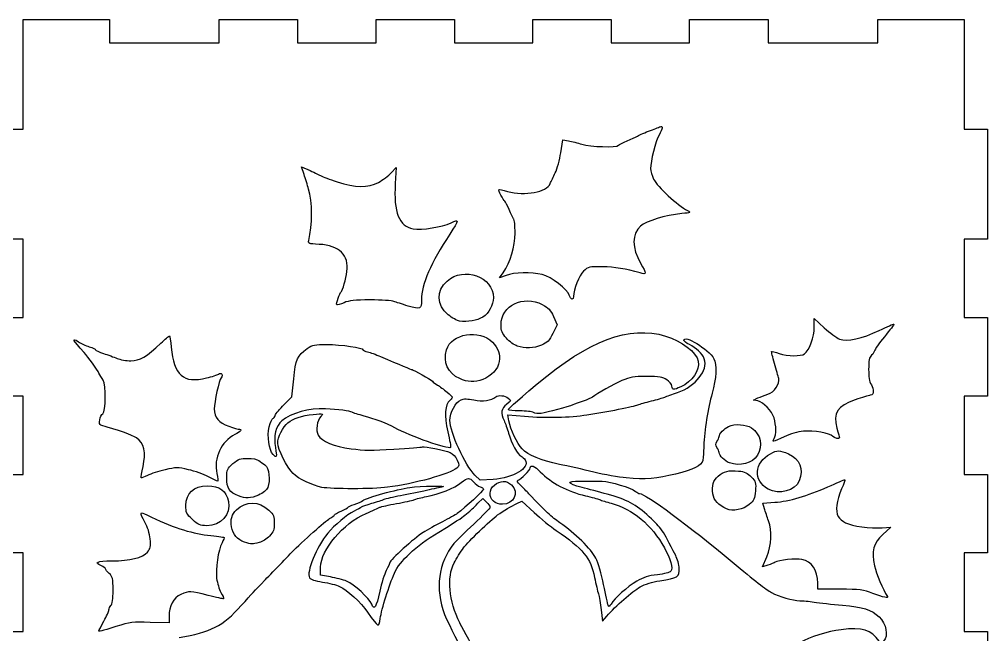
# Model space of a CAD drawing. Extents: x -175 to 628, y 17 to 881.
# Drawn here: x 365.9 to 628.4, y 117.8 to 284.5 of the extents above; entities that cross this region are included whole.
import ezdxf

# ---------------------------------------------------------------- set-up
doc = ezdxf.new("R2010")
doc.units = 0
doc.layers.add('Layer_1', color=7, linetype='CONTINUOUS')

msp = doc.modelspace()

# ---------------------------------------------------------------- linework, layer by layer
at = {"layer": 'Layer_1', "color": 7}
for points in [[(360.544156, 254.700505), (366.922108, 254.700505), (366.922108, 284.464284), (390.307935, 284.464284), (390.307935, 278.086331), (420.071715, 278.086331), (420.071715, 278.086331), (420.071715, 284.464284), (441.33156, 284.464284), (441.33156, 278.086331), (462.591403, 278.086331), (462.591403, 284.464284), (483.851245, 284.464284), (483.851245, 278.086331), (505.111087, 278.086331), (505.111087, 284.464284), (526.370933, 284.464284), (526.370933, 278.086331), (547.630775, 278.086331), (547.630775, 284.464284), (568.890618, 284.464284), (568.890618, 278.086331), (598.654397, 278.086331), (598.654397, 284.464284), (622.040227, 284.464284), (622.040227, 254.700505), (628.418179, 254.700505), (628.418179, 224.936723), (622.040227, 224.936723), (622.040227, 203.67688), (628.418179, 203.67688), (628.418179, 182.417037), (622.040227, 182.417037), (622.040227, 161.157194), (628.418179, 161.157194), (628.418179, 139.897349), (622.040227, 139.897349), (622.040227, 118.637507), (628.418179, 118.637507), (628.418179, 97.377665)], [(512.682185, 248.331481), (513.204435, 251.835401), (514.785847, 251.563975)], [(443.086177, 242.451221), (442.434393, 244.526097), (444.743382, 243.487829)], [(466.722085, 242.880625), (468.074359, 244.289707), (467.809568, 240.012099)], [(360.544156, 203.67688), (366.922108, 203.67688), (366.922108, 224.936723), (360.544156, 224.936723)], [(497.870901, 215.099561), (496.116454, 214.408063), (497.049356, 215.789083)], [(514.992705, 209.701667), (514.991707, 209.701667)], [(510.706083, 203.939674), (511.684952, 201.733138), (510.546081, 199.377099)], [(581.430586, 201.020187), (581.430586, 203.389129), (584.127927, 200.898284)], [(437.690962, 180.109559), (439.801064, 182.176696), (440.286236, 187.082765)], [(360.544156, 161.157194), (366.922108, 161.157194), (366.922108, 182.417037), (360.544156, 182.417037)], [(566.068966, 181.086449), (564.96809, 181.339229), (566.130685, 181.891069)], [(498.644674, 175.655112), (498.353137, 177.276747), (502.841579, 176.923517)], [(494.314852, 159.836576), (490.817225, 159.611689), (489.402317, 160.997408)], [(447.90472, 157.670433), (447.904743, 157.669668)], [(490.243422, 153.347905), (491.541378, 154.638332), (492.524178, 153.704112)], [(500.789877, 153.316225), (502.15597, 153.962546), (505.447588, 150.89188)], [(567.924421, 151.898536), (567.487848, 153.39729), (570.720175, 153.62579)], [(599.842375, 146.735116), (602.170455, 146.89499), (600.002439, 144.911489)], [(360.544156, 118.637507), (366.922108, 118.637507), (366.922108, 139.897349), (360.544156, 139.897349)], [(568.868528, 136.595659), (567.410292, 136.147096), (568.528625, 138.865379)], [(450.225, 133.394306), (447.505716, 133.871145), (447.567582, 136.011968)], [(588.34199, 130.069502), (582.336808, 130.082258), (582.336893, 131.743565)], [(597.293042, 128.959039), (597.293042, 128.958123)], [(523.651989, 124.450503), (523.992339, 121.373844), (525.178658, 122.750354)], [(406.4904, 122.713044), (406.490995, 120.959192), (401.361165, 121.096743)]]:
    msp.add_lwpolyline(points, dxfattribs=at)
for points in [[(536.481709, 254.159697), (537.897019, 254.701757), (539.309925, 255.247455), (539.62151, 255.372401)], [(539.62151, 255.372401), (540.429639, 255.696401), (540.322659, 254.889907), (539.318684, 253.089454)], [(530.670543, 251.558234), (531.792233, 251.994339), (532.979637, 252.536315), (533.309207, 252.762647)], [(533.309207, 252.762647), (533.638778, 252.988979), (535.066418, 253.617656), (536.481709, 254.159697)], [(539.318684, 253.089454), (538.394392, 251.431866), (537.008888, 245.95346), (537.025493, 244.021961)], [(514.785847, 251.563975), (515.655629, 251.414731), (517.291106, 250.998165), (518.420239, 250.638364)], [(518.420239, 250.638364), (520.708691, 249.909152), (527.824913, 249.709054), (528.321691, 250.359945)], [(528.321691, 250.359945), (528.49177, 250.582898), (529.548832, 251.12211), (530.670543, 251.558234)], [(511.207243, 242.91428), (511.731233, 243.966581), (512.394945, 246.404339), (512.682185, 248.331481)], [(444.325606, 238.492043), (444.002392, 239.528418), (443.444661, 241.310036), (443.086177, 242.451221)], [(444.743382, 243.487829), (446.013317, 242.916789), (447.349223, 242.274892), (447.712087, 242.061378)], [(447.712087, 242.061378), (448.074927, 241.847887), (450.012401, 241.132895), (452.017588, 240.472502)], [(463.235873, 240.311353), (464.409544, 240.949469), (465.97835, 242.105641), (466.722085, 242.880625)], [(509.844592, 240.014461), (510.070073, 240.557054), (510.683272, 241.861961), (511.207243, 242.91428)], [(537.025493, 244.021961), (537.03187, 243.385186), (537.406106, 242.117717), (537.859154, 241.205372)], [(452.017588, 240.472502), (457.06597, 238.809878), (460.386545, 238.762171), (463.235873, 240.311353)], [(467.809568, 240.012099), (467.327075, 232.216733), (468.837269, 228.369104), (472.628452, 227.734838)], [(498.245585, 237.873274), (502.991972, 236.566389), (508.862004, 237.650003), (509.844592, 240.014461)], [(537.859154, 241.205372), (538.911601, 239.085916), (544.343131, 234.034087), (547.060819, 232.646947)], [(444.342614, 224.562827), (445.394041, 228.655497), (445.38628, 235.091594), (444.325606, 238.492043)], [(497.559081, 235.193301), (497.104015, 235.507862), (495.682433, 238.151141), (495.874069, 238.326449)], [(495.874069, 238.326449), (495.966337, 238.410851), (497.033581, 238.206968), (498.245585, 237.873274)], [(498.68849, 232.912781), (498.232295, 234.053051), (497.724058, 235.079286), (497.559081, 235.193301)], [(499.911548, 230.445661), (499.695058, 230.662298), (499.144683, 231.772507), (498.68849, 232.912781)], [(545.495987, 231.837222), (540.961285, 231.371376), (535.861409, 229.832867), (534.339567, 228.471599)], [(547.060819, 232.646947), (548.051059, 232.141516), (547.950203, 232.089344), (545.495987, 231.837222)], [(472.628452, 227.734838), (475.042677, 227.330943), (480.484961, 228.175767), (482.984651, 229.342487)], [(482.984651, 229.342487), (485.220444, 230.386025), (485.197376, 230.197261), (482.612499, 226.298971)], [(500.305172, 226.556702), (500.305172, 228.478975), (500.128078, 230.229), (499.911548, 230.445661)], [(534.339567, 228.471599), (531.93189, 226.317997), (531.925106, 222.531727), (534.322559, 218.423069)], [(482.612499, 226.298971), (477.418804, 218.466269), (474.961549, 212.760533), (474.92511, 208.448844)], [(497.049356, 215.789083), (499.064703, 218.772454), (500.305172, 222.874923), (500.305172, 226.556702)], [(447.169938, 223.509699), (444.320121, 223.665321), (444.130186, 223.736012), (444.342614, 224.562827)], [(454.693073, 216.119735), (455.323025, 220.5576), (452.620621, 223.212169), (447.169938, 223.509699)], [(534.322559, 218.423069), (536.025005, 215.504286), (536.011483, 215.245808), (534.183945, 215.774221)], [(453.202016, 210.729387), (453.532499, 210.990311), (454.420777, 214.20161), (454.693073, 216.119735)], [(481.88588, 213.575018), (486.436145, 217.609988), (494.41339, 214.72996), (494.41339, 209.052199)], [(507.634356, 215.32987), (504.782008, 216.062249), (500.028945, 215.950147), (497.870901, 215.099561)], [(514.991707, 209.701667), (514.554307, 211.29607), (510.113254, 214.693393), (507.634356, 215.32987)], [(518.873434, 216.235176), (517.642829, 215.083616), (516.168672, 211.357361), (516.168672, 209.398331)], [(523.960427, 217.422326), (520.347146, 217.469948), (520.141862, 217.422136), (518.873434, 216.235176)], [(534.183945, 215.774221), (530.206186, 216.924293), (527.398441, 217.376938), (523.960427, 217.422326)], [(482.174844, 204.431201), (478.949831, 207.070503), (478.829905, 210.865133), (481.88588, 213.575018)], [(451.95944, 207.13843), (451.713912, 207.363084), (452.757237, 210.378197), (453.202016, 210.729387)], [(453.927209, 207.687785), (452.972217, 207.269201), (452.086702, 207.021992), (451.95944, 207.13843)], [(461.102131, 208.448844), (456.758892, 208.448844), (455.313861, 208.295561), (453.927209, 207.687785)], [(467.447131, 208.069294), (466.948607, 208.278065), (464.093348, 208.448844), (461.102131, 208.448844)], [(471.299457, 206.797507), (469.679222, 207.28825), (467.945674, 207.860564), (467.447131, 208.069294)], [(474.92511, 208.448844), (474.903637, 205.916179), (474.626259, 205.789833), (471.299264, 206.797507)], [(494.41339, 209.052199), (494.41339, 207.111963), (493.156913, 204.789113), (491.57452, 203.803994)], [(496.485227, 201.782333), (496.485227, 206.939693), (502.494128, 209.844808), (507.678383, 207.193876)], [(516.168672, 209.398331), (516.168672, 208.286059), (515.321065, 208.504695), (514.992705, 209.701667)], [(507.678383, 207.193876), (509.3432, 206.342589), (509.910647, 205.732687), (510.706083, 203.939674)], [(485.263134, 202.713832), (484.592683, 202.816942), (483.20297, 203.589822), (482.174844, 204.431201)], [(491.57452, 203.803994), (490.04983, 202.854807), (487.362884, 202.390682), (485.263134, 202.713832)], [(481.706339, 194.915041), (483.00959, 199.343041), (490.62395, 200.631197), (494.141987, 197.01883)], [(497.95005, 198.050273), (496.724655, 199.410563), (496.485227, 200.020592), (496.485227, 201.782333)], [(506.300661, 185.708423), (520.230025, 197.477852), (531.318266, 201.608555), (541.097646, 198.671381)], [(578.779696, 193.832768), (580.048291, 194.779001), (581.430586, 198.526833), (581.430586, 201.020187)], [(584.127927, 200.898284), (585.611462, 199.528299), (587.472866, 198.162014), (588.264349, 197.862061)], [(588.264349, 197.862061), (590.358997, 197.06828), (594.347174, 197.933706), (599.047489, 200.202047)], [(599.047489, 200.202047), (601.14471, 201.21412), (602.926687, 201.98175), (603.007455, 201.907851)], [(603.007455, 201.907851), (603.088243, 201.833867), (601.942229, 200.29004), (600.460801, 198.476938)], [(383.46548, 194.18364), (380.357864, 197.60084), (379.937132, 198.394322), (381.902924, 197.130572)], [(381.902924, 197.130572), (382.588404, 196.689898), (383.914063, 196.079953), (384.848816, 195.775129)], [(404.257946, 196.729484), (405.398472, 197.815819), (406.439759, 198.704628), (406.57191, 198.704628)], [(406.57191, 198.704628), (406.704146, 198.704628), (406.934603, 197.351867), (407.08423, 195.698466)], [(494.141987, 197.01883), (495.81335, 195.302651), (496.342021, 193.823796), (496.010472, 191.792183)], [(500.879741, 195.93745), (500.074058, 196.205153), (498.755693, 197.155936), (497.95005, 198.050273)], [(510.546081, 199.377099), (509.589879, 197.398956), (509.095267, 196.891549), (507.462171, 196.213445)], [(541.097646, 198.671381), (545.504193, 197.34791), (549.462586, 194.298888), (549.966827, 191.839763)], [(546.079825, 197.471452), (546.079825, 199.186101), (552.669038, 195.166673), (554.228532, 192.500731)], [(547.552772, 196.375379), (546.742644, 196.756016), (546.079825, 197.249264), (546.079825, 197.471452)], [(600.460801, 198.476938), (598.979353, 196.663814), (597.762567, 194.960452), (597.756784, 194.691665)], [(384.848816, 195.775129), (385.783568, 195.470306), (386.54837, 195.097133), (386.54837, 194.945891)], [(386.54837, 194.945891), (386.54837, 194.794733), (387.517116, 194.348041), (388.701142, 193.953458)], [(396.11332, 191.974658), (398.550549, 191.974658), (400.39869, 193.053594), (404.257946, 196.729484)], [(407.08423, 195.698466), (407.779361, 188.017645), (410.332564, 185.780135), (416.661151, 187.305741)], [(440.286236, 187.082765), (440.817605, 192.455873), (441.21952, 193.352485), (443.950177, 195.256324)], [(443.950177, 195.256324), (445.480334, 196.323165), (445.941822, 196.421343), (449.284762, 196.391217)], [(449.284762, 196.391217), (453.197296, 196.355925), (459.062674, 195.504001), (459.062674, 194.970954)], [(459.062674, 194.970954), (459.062674, 194.793434), (459.623528, 194.525793), (460.309011, 194.376189)], [(460.309011, 194.376189), (460.994491, 194.22652), (462.575075, 193.664345), (463.821435, 193.126811)], [(485.283586, 187.122608), (482.066121, 188.616197), (480.717269, 191.554478), (481.706339, 194.915041)], [(507.462171, 196.213445), (505.280211, 195.307436), (503.056389, 195.21419), (500.879741, 195.93745)], [(551.598412, 192.453321), (551.039216, 193.920931), (549.405247, 195.504959), (547.552772, 196.375379)], [(570.631266, 191.24117), (570.137207, 192.951567), (569.783783, 194.399618), (569.845885, 194.45908)], [(569.845885, 194.45908), (569.907964, 194.51861), (570.832044, 194.28539), (571.89935, 193.940768)], [(597.756784, 194.691665), (597.750407, 194.422898), (597.389392, 193.875987), (596.953162, 193.476302)], [(387.490054, 188.63852), (387.040343, 189.545975), (384.500154, 193.045898), (383.46548, 194.18364)], [(388.701142, 193.953458), (389.885145, 193.558876), (391.546154, 192.952227), (392.392233, 192.605352)], [(392.392233, 192.605352), (393.238332, 192.258476), (394.9128, 191.974658), (396.11332, 191.974658)], [(463.821435, 193.126811), (469.01024, 190.888852), (472.162328, 189.582582), (472.373822, 189.582582)], [(496.010472, 191.792183), (495.668316, 189.695603), (493.93749, 187.814531), (491.525453, 186.917834)], [(544.375125, 183.380363), (549.1962, 184.989223), (552.744317, 189.445924), (551.598412, 192.453321)], [(549.966827, 191.839763), (550.462414, 189.422924), (548.312746, 186.275319), (545.217058, 184.88503)], [(554.228532, 192.500731), (555.071378, 191.059909), (554.859842, 187.026936), (553.738408, 183.155627)], [(571.89935, 193.940768), (574.254199, 193.180643), (577.830189, 193.124472), (578.779696, 193.832768)], [(596.953162, 193.476302), (596.335861, 192.910728), (596.160043, 192.045027), (596.160043, 189.571062)], [(472.373822, 189.582582), (472.745423, 189.582582), (477.382535, 186.923084), (477.871064, 186.42977)], [(571.77902, 187.175163), (571.641894, 187.701066), (571.125345, 189.530774), (570.631266, 191.24117)], [(596.160043, 189.571062), (596.160043, 187.746052), (596.386777, 186.142658), (596.692494, 185.805794)], [(388.627837, 186.679979), (388.253344, 187.250102), (387.741323, 188.131451), (387.490054, 188.63852)], [(388.509208, 177.633788), (389.329923, 178.110856), (389.426378, 185.464338), (388.627837, 186.679979)], [(416.661151, 187.305741), (418.142472, 187.662841), (419.602918, 188.143654), (419.906593, 188.374238)], [(420.628153, 187.387441), (420.059495, 186.744779), (418.726588, 180.813027), (418.726588, 178.925069)], [(419.906593, 188.374238), (420.628323, 188.922232), (421.242709, 188.082), (420.628153, 187.387441)], [(477.871064, 186.42977), (478.120337, 186.178073), (478.751986, 185.71159), (479.274746, 185.39316)], [(491.525453, 186.917834), (489.295615, 186.08889), (487.374619, 186.151904), (485.283586, 187.122566)], [(529.284487, 186.601913), (526.972583, 185.578801), (522.637724, 183.145634), (521.262488, 182.099141)], [(535.961055, 187.716713), (532.375412, 187.716713), (531.457072, 187.56343), (529.284487, 186.601913)], [(541.399621, 186.845825), (540.316537, 187.582119), (539.475965, 187.716713), (535.961055, 187.716713)], [(542.825538, 185.083597), (542.745814, 185.573849), (542.104214, 186.366841), (541.399621, 186.845825)], [(568.821033, 182.904188), (570.605626, 183.443018), (572.165164, 185.694818), (571.77902, 187.175163)], [(479.274746, 185.39316), (479.797503, 185.07473), (480.973513, 184.210815), (481.888111, 183.473354)], [(498.492326, 178.732454), (498.492326, 179.053285), (499.680879, 180.115152), (506.300661, 185.708423)], [(545.217058, 184.88503), (543.228157, 183.991776), (542.999849, 184.010741), (542.825538, 185.083597)], [(597.372298, 183.994818), (597.487527, 183.03772), (597.321913, 182.738594), (596.613259, 182.624108)], [(596.692494, 185.805794), (596.985327, 185.483092), (597.291256, 184.66816), (597.372298, 183.994818)], [(482.669858, 181.326365), (481.253357, 180.03043), (481.061783, 177.278789), (482.069735, 172.706457)], [(481.888111, 183.473354), (483.535069, 182.145336), (483.542552, 182.1248), (482.669858, 181.326365)], [(482.629825, 175.779547), (482.629825, 177.903445), (484.173587, 180.78069), (485.641432, 181.39259)], [(485.641432, 181.39259), (486.410164, 181.713019), (487.374109, 181.700113), (489.102534, 181.346244)], [(489.102534, 181.346244), (491.47509, 180.860477), (493.893184, 181.196575), (495.070554, 182.175633)], [(495.070554, 182.175633), (495.766177, 182.754113), (497.50689, 182.587456), (498.445044, 181.852546)], [(498.445044, 181.852546), (499.293545, 181.187858), (499.282724, 181.146912), (497.997014, 180.157116)], [(521.262488, 182.099141), (520.9488, 181.860434), (519.827088, 181.392783), (518.769814, 181.059897)], [(537.24215, 181.072735), (538.737738, 181.437704), (540.369326, 181.910925), (540.867847, 182.124354)], [(540.867847, 182.124354), (541.36639, 182.337781), (542.944658, 182.902994), (544.375125, 183.380363)], [(553.738408, 183.155627), (552.571625, 179.127822), (551.606088, 173.061284), (551.474235, 168.929433)], [(566.130685, 181.891069), (566.770116, 182.194577), (567.980779, 182.650473), (568.821033, 182.904188)], [(592.534324, 181.393251), (587.670582, 179.730709), (586.41302, 177.785028), (587.554823, 173.689109)], [(596.613259, 182.624108), (596.114716, 182.543534), (594.279204, 181.989695), (592.534324, 181.393251)], [(418.726588, 178.925069), (418.726588, 176.629771), (419.960254, 175.172684), (422.696651, 174.236018)], [(435.281032, 177.178229), (435.446008, 177.653537), (436.530388, 178.972645), (437.690962, 180.109559)], [(448.865348, 178.963186), (444.562399, 179.173233), (439.498262, 177.777289), (437.058842, 175.708919)], [(456.086934, 178.024839), (455.602527, 178.362978), (452.256908, 178.797699), (448.865348, 178.963186)], [(497.997014, 180.157116), (496.523472, 179.022734), (496.330305, 177.784753), (497.310086, 175.754735)], [(501.55151, 178.380879), (499.868963, 178.385131), (498.492326, 178.542666), (498.492326, 178.732454)], [(515.941064, 180.037639), (514.735928, 179.483159), (509.041054, 177.948048), (507.33, 177.716444)], [(518.769814, 181.059897), (517.712542, 180.72703), (516.439607, 180.26701), (515.941064, 180.037639)], [(519.79339, 177.316229), (525.246455, 178.15057), (532.546872, 179.584186), (533.616435, 180.030728)], [(533.616435, 180.030728), (534.114955, 180.238862), (535.746543, 180.707768), (537.24215, 181.072735)], [(570.50024, 176.521343), (569.928374, 178.413236), (567.696259, 180.712786), (566.068966, 181.086449)], [(387.985238, 174.492647), (387.285577, 174.680796), (387.699676, 177.1632), (388.509208, 177.633788)], [(433.648083, 174.054076), (433.952121, 175.297054), (434.376468, 176.314017), (434.591065, 176.314017)], [(434.591065, 176.314017), (434.805662, 176.314017), (435.116141, 176.702924), (435.281032, 177.178229)], [(438.730759, 175.198983), (440.056375, 176.349671), (442.4642, 177.129822), (445.582318, 177.418913)], [(445.582318, 177.418913), (448.349542, 177.675455), (448.39508, 177.663614), (447.640588, 176.883143)], [(447.640588, 176.883143), (446.585632, 175.791855), (446.198533, 173.038003), (446.924112, 171.785906)], [(459.423983, 176.97388), (457.854284, 177.366422), (456.352617, 177.839368), (456.086934, 178.024839)], [(467.673738, 173.824172), (465.682096, 174.916545), (461.944531, 176.343525), (459.423983, 176.97388)], [(505.290543, 177.953451), (504.916625, 178.185056), (503.234079, 178.377392), (501.55151, 178.380879)], [(502.841579, 176.923517), (508.830029, 176.452229), (515.094945, 176.597368), (519.79339, 177.316229)], [(507.33, 177.716444), (506.582183, 177.61525), (505.664439, 177.722822), (505.290543, 177.953471)], [(570.537445, 170.896414), (571.147753, 171.939719), (571.131255, 174.433714), (570.50024, 176.521343)], [(397.686039, 171.073276), (396.56488, 171.850941), (392.557507, 173.263487), (387.985238, 174.492647)], [(422.696651, 174.236018), (424.021564, 173.782483), (425.301874, 173.411414), (425.54179, 173.411414)], [(425.54179, 173.411414), (426.464425, 173.411414), (425.910308, 172.737349), (424.359596, 171.973313)], [(434.687967, 166.582327), (433.580584, 167.731399), (433.044218, 171.585341), (433.648083, 174.054076)], [(437.058842, 175.708919), (435.455552, 174.349502), (434.768074, 171.486119), (435.316513, 168.452107)], [(435.948738, 169.674185), (435.948738, 171.249902), (437.321168, 173.975392), (438.730759, 175.198983)], [(482.813935, 168.48525), (482.226123, 167.872946), (471.858633, 171.528851), (467.673738, 173.824172)], [(489.402317, 160.997408), (486.755765, 163.589429), (482.629825, 172.595036), (482.629825, 175.779547)], [(497.310086, 175.754735), (497.656942, 175.03611), (498.199088, 173.515201), (498.514881, 172.374931)], [(502.207716, 168.094409), (500.820341, 169.602902), (499.06192, 173.334237), (498.644674, 175.655112)], [(555.612397, 171.436352), (555.633658, 172.142731), (556.998945, 173.595629), (558.19228, 174.179934)], [(558.19228, 174.179934), (559.801862, 174.968036), (563.028066, 174.764603), (564.382934, 173.789561)], [(564.382934, 173.789561), (566.988284, 171.914612), (567.60937, 169.036436), (565.980718, 166.385268)], [(587.554823, 173.689109), (587.92551, 172.359368), (588.228803, 171.193181), (588.228803, 171.097577)], [(399.424861, 163.288625), (400.286925, 167.051192), (399.700664, 169.675844), (397.686039, 171.073276)], [(424.359596, 171.973313), (420.602788, 170.122323), (418.517603, 165.617981), (419.462986, 161.39573)], [(446.924112, 171.785906), (447.896684, 170.107568), (451.116105, 168.796219), (455.861897, 168.145328)], [(482.069735, 172.706457), (482.562411, 170.471622), (482.897296, 168.572075), (482.813935, 168.48525)], [(498.514881, 172.374931), (499.250386, 169.719152), (501.053392, 166.392134), (501.922451, 166.087034)], [(555.035088, 170.088755), (555.344312, 170.541757), (555.604106, 171.148175), (555.612397, 171.436352)], [(573.259683, 171.365366), (570.123814, 169.872222), (569.917531, 169.836698), (570.537487, 170.896502)], [(578.479252, 172.877111), (576.943078, 172.732119), (574.867352, 172.130868), (573.259683, 171.365366)], [(586.477139, 171.478233), (585.663378, 172.375336), (581.281617, 173.141711), (578.479252, 172.877111)], [(588.228803, 171.097577), (588.228803, 170.689686), (586.938011, 170.97023), (586.477139, 171.478233)], [(435.316513, 168.452107), (435.784294, 165.864401), (435.679696, 165.553243), (434.687967, 166.582324)], [(440.130104, 161.386886), (438.48695, 162.992665), (435.948738, 168.023316), (435.948738, 169.674185)], [(455.861897, 168.145328), (459.420412, 167.657287), (461.492949, 167.634241), (467.447131, 168.016493)], [(467.447131, 168.016493), (471.435435, 168.272567), (474.93457, 168.552454), (475.223003, 168.638448)], [(475.223003, 168.638448), (475.86524, 168.83), (481.042437, 167.757781), (482.712506, 167.087458)], [(512.315348, 163.890403), (507.338887, 164.898227), (503.789575, 166.374468), (502.207716, 168.094409)], [(551.474235, 168.929433), (551.420659, 167.247312), (551.292037, 165.466375), (551.188735, 164.971806)], [(555.035088, 168.441434), (554.587589, 169.097003), (554.587589, 169.433164), (555.035088, 170.088755)], [(555.612397, 167.093836), (555.603894, 167.382014), (555.344312, 167.98843), (555.035088, 168.441434)], [(423.818595, 164.113909), (425.274383, 165.334499), (425.829095, 165.533301), (427.779048, 165.533301)], [(427.779048, 165.533301), (429.120227, 165.533301), (430.372729, 165.282434), (430.84491, 164.919212)], [(482.712506, 167.087458), (483.44684, 166.792734), (484.19085, 165.987879), (484.591408, 165.054889)], [(501.922451, 166.087034), (502.293138, 165.956924), (502.795636, 165.50985), (503.039146, 165.093605)], [(558.388743, 164.31624), (557.185649, 164.757297), (555.634999, 166.308647), (555.612397, 167.093836)], [(565.980718, 166.385268), (564.620661, 164.171333), (561.272788, 163.258923), (558.388743, 164.31624)], [(568.947742, 157.183645), (564.771118, 159.513874), (565.070244, 164.374106), (569.538723, 166.786186)], [(569.538723, 166.786186), (571.447985, 167.816821), (571.900626, 167.811015), (574.429379, 166.723469)], [(574.429379, 166.723469), (577.523217, 165.392943), (578.578938, 162.712908), (577.315446, 159.396902)], [(398.947323, 160.270917), (398.850165, 160.359783), (399.06489, 161.717862), (399.424861, 163.288625)], [(411.747407, 162.46406), (408.767967, 163.132067), (408.43476, 163.130451), (405.393667, 162.432808)], [(422.125716, 160.218341), (422.125716, 162.548229), (422.225637, 162.778388), (423.818595, 164.113909)], [(430.84491, 164.919212), (431.283968, 164.581455), (432.026765, 164.053021), (432.495544, 163.744903)], [(432.495544, 163.744903), (433.583283, 163.029935), (434.02604, 159.414528), (433.238788, 157.675706)], [(484.508707, 162.892829), (482.532988, 161.257223), (472.964953, 158.608247), (465.714771, 157.689567)], [(484.591408, 165.054889), (485.188512, 163.664198), (485.180283, 163.448774), (484.508707, 162.892829)], [(503.039146, 165.093605), (504.338443, 162.872439), (499.895836, 160.195422), (494.314852, 159.836576)], [(501.116193, 159.617772), (501.979981, 159.899423), (504.379579, 162.341816), (504.382003, 162.941792)], [(504.382003, 162.941792), (504.386254, 163.928863), (505.656468, 163.453196), (507.137236, 161.910241)], [(521.606239, 161.803154), (518.739667, 162.4968), (514.558771, 163.43606), (512.315348, 163.890403)], [(551.188735, 164.971806), (550.906937, 163.623189), (548.604879, 162.466546), (543.813738, 161.266365)], [(400.65421, 160.902907), (399.812683, 160.466338), (399.044585, 160.181924), (398.947323, 160.270917)], [(405.393667, 162.432808), (403.628505, 162.027958), (401.495741, 161.339499), (400.65421, 160.902907)], [(417.149084, 160.543446), (415.907552, 161.212048), (413.476787, 162.076323), (411.747407, 162.46406)], [(419.667718, 159.320622), (419.524001, 159.324874), (418.390512, 159.874739), (417.148979, 160.543338)], [(419.462986, 161.39573), (419.7194, 160.250528), (419.811562, 159.316733), (419.667718, 159.320622)], [(425.298218, 155.334127), (422.87485, 156.312779), (422.125716, 157.466126), (422.125716, 160.218341)], [(447.904743, 157.669668), (445.559996, 158.094587), (441.52477, 160.023917), (440.130104, 161.386886)], [(485.70487, 158.960012), (487.520971, 160.403088), (487.923228, 160.42373), (489.0348, 159.130942)], [(507.137236, 161.910241), (510.025663, 158.900465), (514.534365, 156.498061), (519.37253, 155.390825)], [(530.443934, 160.219976), (528.449782, 160.39707), (524.472832, 161.10951), (521.606239, 161.803154)], [(543.813738, 161.266365), (538.857006, 160.024683), (535.553632, 159.766166), (530.443934, 160.219976)], [(553.921243, 155.908077), (553.593586, 158.142954), (553.996927, 159.470376), (555.391318, 160.746074)], [(555.391318, 160.746074), (556.802504, 162.037142), (558.206609, 162.382105), (560.914243, 162.102878)], [(560.914243, 162.102878), (562.560732, 161.933012), (563.286691, 161.591981), (564.332315, 160.496825)], [(564.332315, 160.496825), (565.542638, 159.229142), (565.643047, 158.892939), (565.469164, 156.689717)], [(411.038263, 152.78303), (411.063137, 156.111684), (413.22035, 158.069735), (416.862629, 158.069735)], [(416.862629, 158.069735), (420.221495, 158.069735), (421.985466, 156.756025), (422.590861, 153.803628)], [(433.238788, 157.675706), (432.883196, 156.890282), (431.98801, 156.136048), (430.772476, 155.597684)], [(465.714771, 157.689567), (461.668365, 157.176865), (450.691568, 157.164534), (447.90472, 157.670433)], [(459.062674, 154.122528), (460.043498, 154.861073), (468.296992, 157.151183), (471.752674, 157.643646)], [(471.752674, 157.643646), (474.561207, 158.043906), (482.48426, 158.174376), (480.590348, 157.789276)], [(480.590348, 157.789276), (480.091828, 157.687866), (478.154333, 157.25408), (476.284828, 156.825292)], [(476.28491, 155.167957), (479.643349, 155.807793), (483.88843, 157.516682), (485.70487, 158.960012)], [(489.0348, 159.130942), (489.513401, 158.574274), (490.307542, 158.001936), (490.799579, 157.85907)], [(490.799579, 157.85907), (491.291617, 157.716204), (491.694193, 157.383425), (491.694193, 157.119568)], [(494.41339, 153.923301), (493.111247, 155.11464), (493.241102, 157.054643), (494.706181, 158.296856)], [(494.706181, 158.296856), (496.217268, 159.578099), (498.039619, 159.60068), (499.319737, 158.354045)], [(499.319737, 158.354045), (501.462261, 156.267539), (500.006027, 153.094062), (496.906064, 153.094062)], [(501.773675, 158.230163), (500.915032, 159.057788), (500.712128, 159.486004), (501.116193, 159.617772)], [(504.039742, 155.947451), (503.476461, 156.544577), (502.456734, 157.571787), (501.773675, 158.230163)], [(518.505832, 157.626572), (514.142484, 158.791677), (513.994365, 159.304017), (518.003186, 159.365117)], [(518.003186, 159.365117), (519.860234, 159.393393), (522.501344, 159.373622), (523.872326, 159.320897)], [(525.2573, 155.821697), (523.124575, 156.392312), (520.086439, 157.204502), (518.505832, 157.626572)], [(523.872326, 159.320897), (526.34236, 159.226078), (531.594538, 157.629572), (532.972284, 156.554717)], [(577.315446, 159.396902), (576.319229, 156.782367), (571.806403, 155.588689), (568.947742, 157.183583)], [(570.720175, 153.62579), (574.659006, 153.90421), (579.464348, 155.305574), (585.135601, 157.829669)], [(585.135601, 157.829669), (587.482985, 158.874443), (589.523443, 159.729236), (589.669923, 159.729236)], [(589.669923, 159.729236), (589.816403, 159.729236), (589.439849, 158.604888), (588.833155, 157.230674)], [(430.772476, 155.597684), (428.576655, 154.625174), (427.21596, 154.559673), (425.298218, 155.334127)], [(469.26, 155.384618), (467.265847, 155.021032), (465.226393, 154.556844), (464.72785, 154.35309)], [(476.284828, 156.825292), (474.415299, 156.396501), (471.254131, 155.748183), (469.26, 155.384618)], [(472.885801, 154.328429), (473.384324, 154.528909), (474.913927, 154.906759), (476.28491, 155.167957)], [(491.694193, 157.119568), (491.694193, 156.695604), (486.916937, 152.28997), (484.620214, 150.59588)], [(512.461615, 148.071614), (510.218872, 149.605342), (508.552739, 151.163456), (504.039742, 155.947451)], [(519.37253, 155.390825), (520.97497, 155.024093), (522.693955, 154.552295), (523.192499, 154.342375)], [(536.64796, 149.725205), (533.101161, 153.047458), (530.577363, 154.398246), (525.2573, 155.821697)], [(532.972284, 156.554717), (533.365823, 156.247702), (533.841131, 155.996518), (534.028516, 155.996518)], [(534.028516, 155.996518), (535.626298, 155.996518), (547.780785, 147.053353), (559.15816, 137.506385)], [(557.636782, 151.839816), (555.481607, 152.78169), (554.168854, 154.219048), (553.921243, 155.908077)], [(565.469164, 156.689717), (565.304825, 154.607783), (565.073305, 154.097674), (563.797205, 153.006557)], [(588.833155, 157.230674), (587.463152, 154.127565), (587.077455, 151.162052), (587.868152, 149.811137)], [(412.834805, 148.947585), (411.172985, 150.468004), (411.023316, 150.787517), (411.038263, 152.78303)], [(422.590861, 153.803628), (423.298367, 150.353221), (420.535735, 147.289017), (416.717382, 147.289017)], [(424.770143, 151.608062), (427.216811, 154.023392), (430.955674, 153.982616), (433.501943, 151.512818)], [(454.983738, 152.244411), (454.983738, 152.391954), (455.748542, 152.759792), (456.683295, 153.061724)], [(458.609457, 152.303363), (458.484874, 152.163689), (457.6078, 151.678176), (456.660505, 151.224236)], [(456.683295, 153.061724), (457.618045, 153.363637), (458.688779, 153.841003), (459.062674, 154.122528)], [(461.328741, 153.269901), (459.957778, 152.877912), (458.734105, 152.442978), (458.609457, 152.303363)], [(459.922017, 150.618393), (461.568208, 151.343759), (463.235938, 152.085194), (463.628117, 152.266054)], [(464.72785, 154.35309), (464.229326, 154.149208), (462.699723, 153.66189), (461.328741, 153.269901)], [(463.628117, 152.266054), (464.020277, 152.446975), (466.059733, 152.902891), (468.160248, 153.279341)], [(468.160248, 153.279341), (470.260763, 153.655787), (472.387258, 154.127883), (472.885801, 154.328429)], [(487.110931, 150.461116), (488.595634, 151.72397), (488.79233, 151.905254), (490.243422, 153.347905)], [(493.506956, 152.304259), (493.506956, 152.048141), (491.51848, 149.986446), (489.08812, 147.722678)], [(492.524178, 153.704112), (493.064711, 153.190304), (493.506956, 152.560355), (493.506956, 152.304259)], [(496.906064, 153.094062), (495.924095, 153.094062), (494.974523, 153.409981), (494.41339, 153.923343)], [(495.55732, 150.187989), (497.063089, 151.264545), (499.37614, 152.64737), (500.789877, 153.316225)], [(523.192499, 154.342375), (523.691042, 154.132541), (525.118663, 153.692589), (526.365, 153.364913)], [(526.365, 153.364913), (532.147635, 151.844579), (537.305207, 147.524111), (540.79535, 141.276694)], [(563.797205, 153.006557), (562.201418, 151.642077), (559.33253, 151.098741), (557.636782, 151.839816)], [(399.956655, 148.202234), (398.403983, 150.940247), (398.472208, 151.199555), (400.484727, 150.209314)], [(400.484727, 150.209314), (407.058123, 146.974967), (412.234957, 145.249412), (416.913738, 144.733204)], [(423.41821, 146.965252), (423.067442, 148.942865), (423.469658, 150.324265), (424.770143, 151.608062)], [(433.501943, 151.512818), (434.842526, 150.212503), (435.039922, 149.747593), (435.023892, 147.928238)], [(447.567582, 136.011968), (447.707897, 140.875772), (453.587754, 147.827359), (459.922017, 150.618393)], [(456.660505, 151.224236), (454.721989, 150.295331), (451.266137, 147.398741), (449.492088, 145.215887)], [(450.028899, 149.237357), (450.759917, 149.632427), (451.358022, 150.073696), (451.358022, 150.217946)], [(451.358022, 150.217946), (451.358022, 150.362087), (452.173828, 150.81677), (453.170891, 151.228125)], [(453.170891, 151.228125), (454.167956, 151.639484), (454.983738, 152.096805), (454.983738, 152.244411)], [(479.600977, 145.547753), (485.920531, 149.453632), (485.946212, 149.47045), (487.110931, 150.461116)], [(484.620214, 150.59588), (484.148713, 150.248112), (482.335313, 149.23946), (480.590433, 148.354478)], [(486.31475, 141.292678), (487.602034, 143.037752), (493.512143, 148.7258), (495.55732, 150.187989)], [(505.447588, 150.89188), (507.257972, 149.202998), (509.959905, 146.999033), (511.451878, 145.994187)], [(543.837232, 139.203473), (540.189235, 146.378608), (540.133279, 146.460521), (536.64796, 149.725205)], [(569.003972, 148.623052), (568.650317, 149.60024), (568.164529, 151.074207), (567.924421, 151.898536)], [(587.868152, 149.811137), (588.191108, 149.259359), (589.107898, 148.475404), (589.905439, 148.069021)], [(401.364502, 143.706543), (401.2244, 145.145792), (400.650554, 146.978603), (399.956655, 148.202234)], [(416.717382, 147.289017), (414.907001, 147.289017), (414.420512, 147.496728), (412.834805, 148.947582)], [(435.023892, 147.928238), (435.009011, 146.251985), (434.753745, 145.568673), (433.735101, 144.479807)], [(439.799174, 140.085887), (442.561867, 142.925309), (448.990039, 148.675927), (450.028899, 149.237357)], [(480.590433, 148.354478), (478.845572, 147.46947), (476.500186, 146.168028), (475.378475, 145.462328)], [(489.08812, 147.722678), (486.657757, 145.45893), (484.242639, 143.082524), (483.7212, 142.441775)], [(522.178787, 138.49884), (520.946949, 140.930774), (516.505663, 145.306049), (512.461615, 148.071614)], [(568.528625, 138.865379), (569.821649, 142.008265), (570.00865, 145.846919), (569.003972, 148.623052)], [(589.905439, 148.069021), (591.645323, 147.182508), (596.62442, 146.514118), (599.842375, 146.735116)], [(416.913738, 144.733204), (419.281786, 144.471941), (421.296965, 144.200432), (421.391911, 144.12985)], [(426.926911, 142.855022), (425.041143, 143.459546), (423.777458, 144.939869), (423.41821, 146.965252)], [(433.735101, 144.479807), (433.036395, 143.732925), (431.771371, 142.939936), (430.923931, 142.717578)], [(449.492088, 145.215887), (446.434668, 141.453893), (443.670888, 134.710866), (444.561993, 133.187534)], [(475.378475, 145.462328), (473.064639, 144.006667), (466.314193, 137.925374), (466.314193, 137.296574)], [(467.588679, 134.435168), (469.089643, 137.809936), (473.132012, 141.54952), (479.600977, 145.547753)], [(511.451878, 145.994187), (518.678952, 141.126704), (520.840928, 138.480979), (521.861335, 133.25563)], [(600.002439, 144.911489), (597.393814, 142.524879), (596.84548, 140.441182), (597.757124, 136.379106)], [(400.621342, 140.145732), (401.453325, 141.106337), (401.56528, 141.642743), (401.364502, 143.706543)], [(420.841834, 142.608132), (419.80714, 140.613256), (419.04017, 135.522099), (419.389257, 132.965901)], [(421.391911, 144.12985), (421.486942, 144.059267), (421.239265, 143.374507), (420.841834, 142.608132)], [(430.923931, 142.717578), (429.050345, 142.225965), (428.86972, 142.232174), (426.926911, 142.854917)], [(483.7212, 142.441775), (479.461365, 137.20739), (478.538178, 130.301787), (481.154159, 123.239821)], [(390.998268, 137.752234), (395.890475, 137.752234), (399.278083, 138.594804), (400.621342, 140.145732)], [(431.869828, 131.911285), (432.412591, 132.477585), (437.664708, 137.892146), (439.799174, 140.085887)], [(483.771308, 137.184596), (484.399134, 138.398746), (485.543679, 140.247397), (486.31475, 141.292678)], [(540.79535, 141.276694), (542.529241, 138.172989), (543.173179, 135.812829), (542.529113, 134.922084)], [(544.813634, 135.691157), (544.740499, 136.710714), (544.301017, 138.291279), (543.837232, 139.203473)], [(388.134629, 136.432871), (385.987705, 137.327825), (386.908894, 137.752234), (390.998268, 137.752234)], [(466.314193, 137.296574), (466.314193, 137.069093), (465.892015, 136.098986), (465.37604, 135.140763)], [(485.312754, 120.959192), (482.373774, 126.957444), (481.769887, 133.31401), (483.771308, 137.184596)], [(524.293163, 131.325279), (523.742576, 134.061908), (522.791113, 137.290025), (522.178787, 138.49884)], [(559.15816, 137.506385), (565.322789, 132.333506), (568.236259, 130.056491), (569.834852, 129.162005)], [(570.82237, 137.395582), (570.549799, 137.202327), (569.670577, 136.842358), (568.868528, 136.595659)], [(578.072783, 138.148923), (576.498898, 138.445605), (571.582876, 137.934816), (570.82237, 137.395582)], [(582.336893, 131.743565), (582.33704, 135.285372), (580.769127, 137.640643), (578.072783, 138.148923)], [(389.267674, 135.612454), (389.267674, 135.804005), (388.757798, 136.173095), (388.134629, 136.432871)], [(390.287401, 134.33144), (389.726546, 134.844548), (389.267674, 135.421007), (389.267674, 135.612454)], [(391.307131, 129.790763), (391.307131, 132.979252), (391.188713, 133.506899), (390.287401, 134.33144)], [(465.37604, 135.140763), (464.86004, 134.182559), (464.061011, 131.650619), (463.600395, 129.514238)], [(463.737906, 122.114792), (464.120708, 124.66995), (466.189846, 131.290073), (467.588679, 134.435168)], [(538.890874, 134.000172), (536.425135, 133.716906), (535.081705, 133.293473), (533.273599, 132.22961)], [(542.529113, 134.922084), (542.310539, 134.619789), (540.673342, 134.204947), (538.890874, 134.000172)], [(539.50841, 132.361909), (544.35693, 133.070542), (544.974061, 133.457811), (544.813634, 135.691157)], [(597.757124, 136.379106), (598.21725, 134.32885), (600.076976, 129.896065), (601.225243, 128.112684)], [(419.389257, 132.965901), (419.553382, 131.763954), (420.080221, 130.076178), (420.559952, 129.215305)], [(426.063912, 125.642928), (429.054534, 128.944919), (429.855179, 129.809324), (431.869828, 131.911285)], [(444.561993, 133.187534), (444.832463, 132.725177), (446.016146, 132.331932), (448.072801, 132.021199)], [(448.072801, 132.021199), (449.779328, 131.763339), (451.879461, 131.232076), (452.739761, 130.840574)], [(454.624087, 132.253739), (453.700196, 132.61879), (451.720607, 133.132045), (450.225, 133.394306)], [(461.429807, 126.007149), (460.77611, 127.655107), (456.628932, 131.461574), (454.624087, 132.253739)], [(521.861335, 133.25563), (522.202258, 131.509772), (522.668061, 129.506647), (522.896414, 128.804244)], [(525.522492, 125.727585), (525.396847, 126.069676), (524.843773, 128.588627), (524.293163, 131.325279)], [(533.273599, 132.22961), (530.74595, 130.742399), (527.240968, 127.635273), (526.311828, 126.058091)], [(534.192641, 130.684379), (535.57079, 131.460194), (537.496229, 132.067823), (539.50841, 132.361909)], [(390.740618, 125.665078), (391.107053, 126.000113), (391.307131, 127.457283), (391.307131, 129.790763)], [(409.701464, 128.648367), (407.684461, 127.706939), (406.489465, 125.498106), (406.4904, 122.713044)], [(417.096703, 128.39948), (412.297974, 129.672263), (411.92227, 129.684912), (409.701464, 128.648367)], [(420.559952, 129.215305), (421.039681, 128.354408), (421.355815, 127.580187), (421.262484, 127.494808)], [(452.739761, 130.840574), (454.73976, 129.93044), (458.435826, 126.528528), (460.321957, 123.861779)], [(463.600395, 129.514238), (462.652909, 125.119851), (462.122093, 124.262186), (461.429892, 126.007237)], [(522.896414, 128.804244), (523.124788, 128.101839), (523.464795, 126.142659), (523.651989, 124.450503)], [(525.178658, 122.750354), (527.56395, 125.518025), (532.086577, 129.498781), (534.192641, 130.684379)], [(569.834852, 129.162005), (571.799389, 128.062763), (575.627859, 126.971518), (577.51988, 126.971518)], [(597.293042, 128.958123), (594.62555, 129.953764), (593.779598, 130.05881), (588.34199, 130.069502)], [(601.225243, 128.112684), (601.580962, 127.560183), (600.305032, 127.834796), (597.293042, 128.959039)], [(421.262484, 127.494808), (421.16915, 127.409343), (419.294565, 127.816512), (417.096703, 128.39948)], [(526.311828, 126.058091), (525.878788, 125.32301), (525.698632, 125.247581), (525.522492, 125.727585)], [(577.51988, 126.971518), (578.269757, 126.971518), (580.017274, 126.791447), (581.403246, 126.57113)], [(581.403246, 126.57113), (582.789237, 126.350921), (586.249702, 125.981277), (589.093206, 125.749692)], [(388.808716, 121.419062), (389.553364, 122.762514), (390.1652, 124.150913), (390.168368, 124.504399)], [(390.168368, 124.504399), (390.170494, 124.857884), (390.429034, 125.380176), (390.740618, 125.665078)], [(409.209557, 116.992021), (417.771935, 118.406651), (421.019867, 120.073742), (426.063912, 125.642928)], [(460.321957, 123.861779), (463.344808, 119.587847), (463.358288, 119.580959), (463.737906, 122.114792)], [(589.093206, 125.749692), (594.55792, 125.304639), (596.996235, 124.528167), (598.998847, 122.595265)], [(387.454805, 118.827553), (387.454805, 118.909403), (388.064069, 120.075633), (388.808716, 121.419062)], [(401.361165, 121.096743), (396.613908, 121.223877), (395.922982, 121.139051), (392.096404, 119.956473)], [(481.154159, 123.239821), (482.136662, 120.587528), (491.428639, 103.105241), (492.504046, 101.885712)], [(494.863801, 103.336886), (494.42417, 104.0202), (485.965537, 119.626923), (485.312754, 120.959192)], [(598.998847, 122.595265), (600.952583, 120.709559), (601.546436, 117.489968), (600.222903, 115.959067)], [(392.096404, 119.956473), (387.938254, 118.671548), (387.454805, 118.553981), (387.454805, 118.827618)], [(588.669435, 119.109308), (585.175763, 118.674034), (579.848066, 117.010792), (577.734859, 115.69568)], [(598.976566, 115.967571), (596.868695, 119.08148), (594.424834, 119.826403), (588.669435, 119.109308)]]:
    msp.add_open_spline(points, degree=3, dxfattribs=at)

doc.saveas('drawing.dxf')
